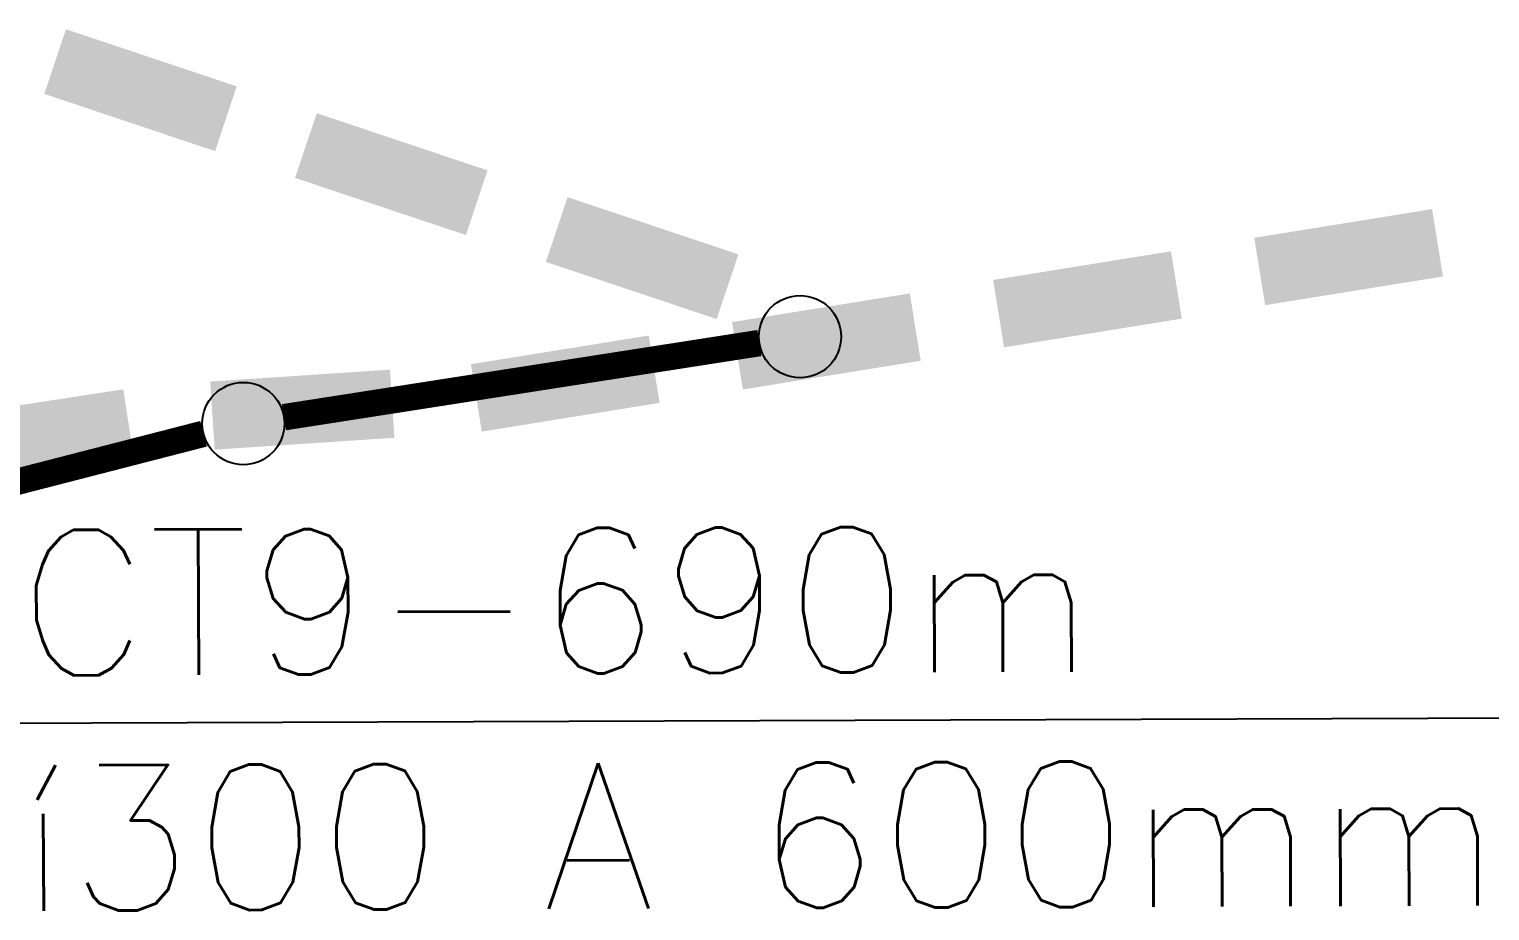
# Model space of a CAD drawing. Extents: x 587451 to 600081, y 7506605 to 7515945.
# Drawn here: x 592904 to 593456, y 7509964 to 7510297 of the extents above; entities that cross this region are included whole.
import ezdxf

# ---------------------------------------------------------------- set-up
doc = ezdxf.new("R2010")
doc.units = 0
doc.header["$LTSCALE"] = 280
doc.header["$MEASUREMENT"] = 0
for name, color, linetype in [('ESTACAO', 5, 'CONTINUOUS'), ('LIMITE-BACIA', 3, 'CONTINUOUS'), ('TEXTO', 5, 'CONTINUOUS')]:
    doc.layers.add(name, color=color, linetype=linetype)
doc.styles.get("Standard").update_dxf_attribs({"font": 'ROMANSBR.SHX'})

# ---------------------------------------------------------------- blocks, each defined once
blk = doc.blocks.new('2Q')
at = {"layer": 'LIMITE-BACIA'}
blk.add_solid([(-34.05, -12.9), (-34.05, 12.9), (34.05, -12.9), (34.05, 12.9)], dxfattribs=at)

msp = doc.modelspace()

# ---------------------------------------------------------------- linework, layer by layer
at = {"layer": 'ESTACAO', "const_width": 10}
for points in [[(593000.08, 7510150.76), (593179.83, 7510178.8)], [(592808.14, 7510102.91), (592969.66, 7510144.49)]]:
    msp.add_lwpolyline(points, dxfattribs=at)
at = {"layer": 'ESTACAO'}
for centre in [(593195.19, 7510181.2), (592984.72, 7510148.36)]:
    msp.add_circle(centre, 15.55, dxfattribs=at)
at = {"layer": 'TEXTO'}
msp.add_line((592889.59, 7510035.04), (593581.98, 7510037.56), dxfattribs=at)

# ---------------------------------------------------------------- block references
at = {"layer": 'ESTACAO'}
for p, rotation in [((592945.85, 7510274.42), 161.4859904548849), ((593040.67, 7510242.67), 161.4859904548849), ((593135.5, 7510210.91), 161.4859904548849), ((593402.59, 7510211.28), 9.168735772843723), ((593303.87, 7510195.34), 9.168735772843723), ((593205.15, 7510179.41), 9.168735772843723), ((593106.43, 7510163.48), 9.168735772843723), ((593007.02, 7510153.61), 3.769649979036938), ((592907.63, 7510143.39), 8.702715906015483)]:
    msp.add_blockref('2Q', p, dxfattribs=dict(at, rotation=rotation))

# ---------------------------------------------------------------- texts
at = {"layer": 'TEXTO'}
for s, p in [('CT9-690m', (592899.49, 7510053.08)), ('%%237300 A 600mm', (592899.81, 7509964.11))]:
    msp.add_text(s, height=55, rotation=0.2085, dxfattribs=at).set_placement(p)

doc.saveas('drawing.dxf')
